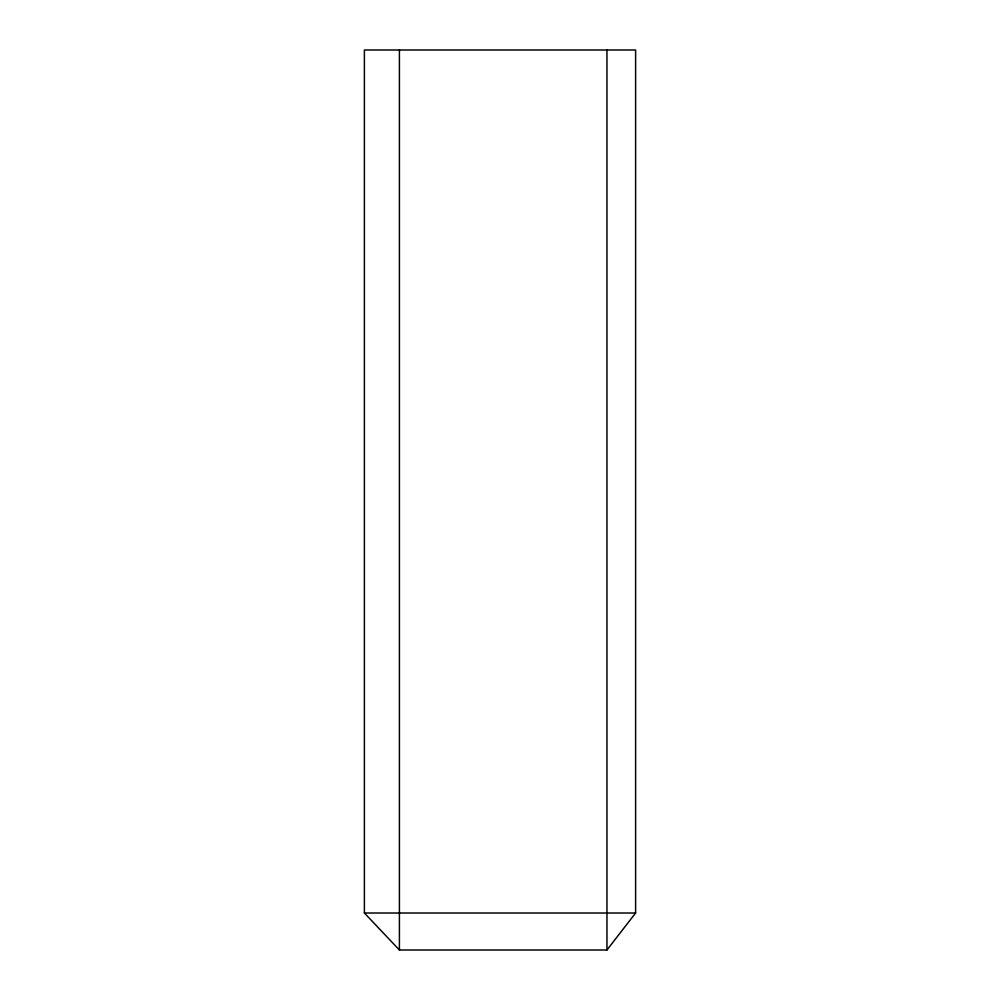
<?xml version="1.0" encoding="UTF-8"?>
<svg xmlns="http://www.w3.org/2000/svg" width="1000" height="1000" viewBox="0 0 1000 1000"><rect width="100%" height="100%" fill="white"/><g stroke="black" fill="none" stroke-linecap="round" stroke-linejoin="round"><path stroke-width="1.5" d="M606.95 950L635.612 913.012L635.612 50L364.387 50L364.387 913.012L399.412 950L606.95 950L606.95 50M364.387 913.012L635.612 913.012M399.412 50L399.412 950"/></g></svg>
